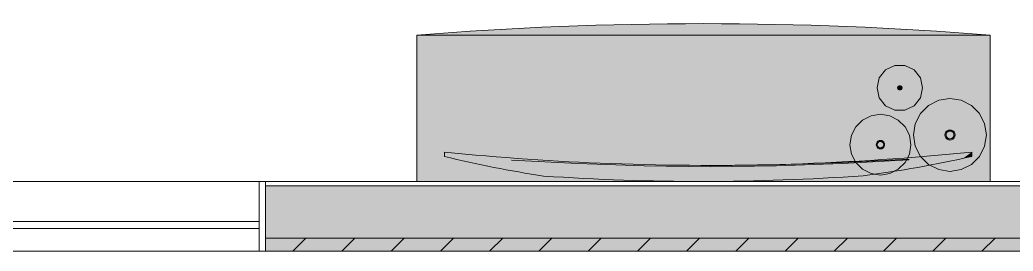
# Model space of a CAD drawing. Header units: inches. Extents: x 99 to 12024, y -5408 to 2559.
# Drawn here: x 7972.9 to 8087, y -4783 to -4756.4 of the extents above; entities that cross this region are included whole.
import ezdxf

# ---------------------------------------------------------------- set-up
doc = ezdxf.new("R2010")
doc.units = ezdxf.units.IN
doc.header["$LTSCALE"] = 96
doc.header["$MEASUREMENT"] = 0
doc.layers.add('Furniture_ Interior', color=7, linetype='Continuous', lineweight=25, true_color=0x8080c0)
doc.layers.add('Hatch', color=7, linetype='Continuous', lineweight=0, true_color=0x919191)
doc.layers.add('Walls_  Normal', color=6, linetype='Continuous', lineweight=13)
doc.layers.add('Windows', color=5, linetype='Continuous', lineweight=5)

# ---------------------------------------------------------------- blocks, each defined once
blk = doc.blocks.new('Tables_Side Tables_Storage Table (short)')
at = {"layer": 'Furniture_ Interior', "color": 163, "lineweight": 0, "true_color": 0x8080c0, "transparency": 33554687}
blk.add_line((-20, 1.311), (20, 1.311), dxfattribs=at)
blk.add_lwpolyline([(20, 18.127), (20, 1.311, -0.065543), (-20, 1.311), (-20, 18.127)], format="xyb", close=True, dxfattribs=at)
at = {"layer": 'Furniture_ Interior', "color": 7, "lineweight": 0, "true_color": 0xffffff, "transparency": 33554687}
for points in [[(-20, 18.127), (20, 18.127), (-20, 18.127), (-0.316, 0)], [(-20, 18.127), (-0.316, 0), (-20, 18.127), (-2.337, 0.018)], [(-2.337, 0.018), (-4.359, 0.062), (-2.337, 0.018), (-20, 18.127)], [(-20, 18.127), (-4.359, 0.062), (-20, 18.127), (-6.379, 0.133)], [(-6.379, 0.133), (-8.398, 0.23), (-6.379, 0.133), (-20, 18.127)], [(-20, 18.127), (-8.398, 0.23), (-20, 18.127), (-10.416, 0.354)], [(-10.416, 0.354), (-12.432, 0.505), (-10.416, 0.354), (-20, 18.127)], [(-20, 18.127), (-12.432, 0.505), (-20, 18.127), (-14.446, 0.683)], [(-14.446, 0.683), (-16.458, 0.886), (-14.446, 0.683), (-20, 18.127)], [(-20, 18.127), (-16.458, 0.886), (-20, 18.127), (-20, 1.311)], [(20, 18.127), (1.706, 0.009), (20, 18.127), (-0.316, 0)], [(3.727, 0.045), (1.706, 0.009), (3.727, 0.045), (20, 18.127)], [(20, 18.127), (5.748, 0.108), (20, 18.127), (3.727, 0.045)], [(7.768, 0.197), (5.748, 0.108), (7.768, 0.197), (20, 18.127)], [(20, 18.127), (9.786, 0.313), (20, 18.127), (7.768, 0.197)], [(11.803, 0.455), (9.786, 0.313), (11.803, 0.455), (20, 18.127)], [(20, 18.127), (13.817, 0.624), (20, 18.127), (11.803, 0.455)], [(15.829, 0.82), (13.817, 0.624), (15.829, 0.82), (20, 18.127)], [(20, 18.127), (17.839, 1.042), (20, 18.127), (15.829, 0.82)], [(20, 1.311), (17.839, 1.042), (20, 1.311), (20, 18.127)]]:
    blk.add_solid(points, dxfattribs=at)
blk = doc.blocks.new('Interior Accessories_Vases & Pots_Orb Vase')
at = {"layer": 'Furniture_ Interior', "color": 163, "lineweight": 0, "true_color": 0x8080c0, "transparency": 33554687}
for points in [[(-3.98, 2.89), (-4.19, 4.19), (-3.98, 5.48), (-3.39, 6.65), (-2.46, 7.58), (-1.29, 8.17), (0, 8.38), (1.29, 8.17), (2.46, 7.58), (3.39, 6.65), (3.98, 5.48), (4.19, 4.19), (3.98, 2.89), (3.39, 1.73), (2.46, 0.8), (1.29, 0.2), (0, 0), (-1.29, 0.2), (-2.46, 0.8), (-3.39, 1.73)], [(-0.55, 4.01), (-0.58, 4.19), (-0.55, 4.37), (-0.47, 4.53), (-0.34, 4.66), (-0.18, 4.74), (0, 4.77), (0.18, 4.74), (0.34, 4.66), (0.47, 4.53), (0.55, 4.37), (0.58, 4.19), (0.55, 4.01), (0.47, 3.84), (0.34, 3.72), (0.18, 3.63), (0, 3.6), (-0.18, 3.63), (-0.34, 3.72), (-0.47, 3.84)], [(-0.45, 4.04), (-0.48, 4.19), (-0.45, 4.33), (-0.39, 4.47), (-0.28, 4.57), (-0.15, 4.64), (0, 4.66), (0.15, 4.64), (0.28, 4.57), (0.39, 4.47), (0.45, 4.33), (0.48, 4.19), (0.45, 4.04), (0.39, 3.91), (0.28, 3.8), (0.15, 3.73), (0, 3.71), (-0.15, 3.73), (-0.28, 3.8), (-0.39, 3.91)], [(-0.36, 3.92), (-0.43, 4.05), (-0.45, 4.19), (-0.43, 4.33), (-0.36, 4.45), (-0.26, 4.55), (-0.14, 4.61), (0, 4.64), (0.14, 4.61), (0.26, 4.55), (0.36, 4.45), (0.43, 4.33), (0.45, 4.19), (0.43, 4.05), (0.36, 3.92), (0.26, 3.82), (0.14, 3.76), (0, 3.74), (-0.14, 3.76), (-0.26, 3.82)]]:
    blk.add_lwpolyline(points, close=True, dxfattribs=at)
at = {"layer": 'Furniture_ Interior', "color": 7, "lineweight": 0, "true_color": 0xffffff, "transparency": 33554687}
for points in [[(-1.29, 8.17), (0, 8.38), (-1.29, 8.17), (-2.46, 7.58)], [(0, 8.38), (2.46, 7.58), (0, 8.38), (-2.46, 0.8)], [(0, 8.38), (-2.46, 0.8), (0, 8.38), (-2.46, 7.58)], [(1.29, 8.17), (2.46, 7.58), (1.29, 8.17), (0, 8.38)], [(-3.39, 6.65), (-2.46, 7.58), (-3.39, 6.65), (-2.46, 0.8)], [(2.46, 7.58), (4.19, 4.19), (2.46, 7.58), (-2.46, 0.8)], [(3.39, 6.65), (3.98, 5.48), (3.39, 6.65), (2.46, 7.58)], [(2.46, 7.58), (3.98, 5.48), (2.46, 7.58), (4.19, 4.19)], [(-3.39, 1.73), (-3.98, 5.48), (-3.39, 1.73), (-3.39, 6.65)], [(-3.39, 1.73), (-3.39, 6.65), (-3.39, 1.73), (-2.46, 0.8)], [(-4.19, 4.19), (-3.98, 5.48), (-4.19, 4.19), (-3.39, 1.73)], [(-3.39, 1.73), (-3.98, 2.89), (-3.39, 1.73), (-4.19, 4.19)], [(4.19, 4.19), (1.29, 0.2), (4.19, 4.19), (-2.46, 0.8)], [(3.98, 2.89), (1.29, 0.2), (3.98, 2.89), (4.19, 4.19)], [(2.46, 0.8), (1.29, 0.2), (2.46, 0.8), (3.98, 2.89)], [(3.39, 1.73), (2.46, 0.8), (3.39, 1.73), (3.98, 2.89)], [(-1.29, 0.2), (-2.46, 0.8), (-1.29, 0.2), (1.29, 0.2)], [(0, 0), (-1.29, 0.2), (0, 0), (1.29, 0.2)]]:
    blk.add_solid(points, dxfattribs=at)
blk = doc.blocks.new('Interior Accessories_Vases & Pots_Funnel Vase')
at = {"layer": 'Furniture_ Interior', "color": 163, "lineweight": 0, "true_color": 0x8080c0, "transparency": 33554687}
for points in [[(-2.37, 1.42), (-2.62, 2.56), (-2.37, 3.7), (-1.64, 4.62), (-0.58, 5.12), (0.58, 5.12), (1.64, 4.62), (2.37, 3.7), (2.62, 2.56), (2.37, 1.42), (1.64, 0.51), (0.58, 0), (-0.58, 0), (-1.64, 0.51)], [(-0.23, 2.45), (-0.25, 2.56), (-0.23, 2.67), (-0.16, 2.76), (-0.06, 2.81), (0.06, 2.81), (0.16, 2.76), (0.23, 2.67), (0.25, 2.56), (0.23, 2.45), (0.16, 2.37), (0.06, 2.32), (-0.06, 2.32), (-0.16, 2.37)]]:
    blk.add_lwpolyline(points, close=True, dxfattribs=at)
at = {"layer": 'Furniture_ Interior', "color": 7, "lineweight": 0, "true_color": 0xffffff, "transparency": 33554687}
for points in [[(-1.64, 4.62), (1.64, 4.62), (-1.64, 4.62), (-2.37, 3.7)], [(-2.37, 3.7), (1.64, 4.62), (-2.37, 3.7), (2.37, 3.7)], [(-1.64, 4.62), (-0.58, 5.12), (-1.64, 4.62), (0.58, 5.12)], [(0.58, 5.12), (1.64, 4.62), (0.58, 5.12), (-1.64, 4.62)], [(-2.37, 3.7), (2.62, 2.56), (-2.37, 3.7), (-2.62, 2.56)], [(2.37, 3.7), (2.62, 2.56), (2.37, 3.7), (-2.37, 3.7)], [(-2.62, 2.56), (2.62, 2.56), (-2.62, 2.56), (-2.37, 1.42)], [(-2.37, 1.42), (2.62, 2.56), (-2.37, 1.42), (2.37, 1.42)], [(-0.23, 2.67), (0.25, 2.56), (-0.23, 2.67), (-0.25, 2.56)], [(-0.25, 2.56), (0.25, 2.56), (-0.25, 2.56), (-0.23, 2.45)], [(-0.16, 2.76), (0.16, 2.76), (-0.16, 2.76), (-0.23, 2.67)], [(-0.23, 2.67), (0.16, 2.76), (-0.23, 2.67), (0.23, 2.67)], [(0.23, 2.67), (0.25, 2.56), (0.23, 2.67), (-0.23, 2.67)], [(-0.23, 2.45), (0.25, 2.56), (-0.23, 2.45), (0.23, 2.45)], [(0.23, 2.45), (0.16, 2.37), (0.23, 2.45), (-0.23, 2.45)], [(-0.23, 2.45), (0.16, 2.37), (-0.23, 2.45), (-0.16, 2.37)], [(-0.06, 2.81), (0.16, 2.76), (-0.06, 2.81), (-0.16, 2.76)], [(0.16, 2.37), (-0.06, 2.32), (0.16, 2.37), (-0.16, 2.37)], [(0.06, 2.81), (0.16, 2.76), (0.06, 2.81), (-0.06, 2.81)], [(0.06, 2.32), (-0.06, 2.32), (0.06, 2.32), (0.16, 2.37)], [(-1.64, 0.51), (-2.37, 1.42), (-1.64, 0.51), (2.37, 1.42)], [(2.37, 1.42), (1.64, 0.51), (2.37, 1.42), (-1.64, 0.51)], [(-1.64, 0.51), (1.64, 0.51), (-1.64, 0.51), (0.58, 0)], [(-1.64, 0.51), (0.58, 0), (-1.64, 0.51), (-0.58, 0)]]:
    blk.add_solid(points, dxfattribs=at)
blk = doc.blocks.new('Home Entertainment_Televisions_Plasma HDTV (wall mounted)')
at = {"layer": 'Furniture_ Interior', "color": 163, "lineweight": 0, "true_color": 0x8080c0, "transparency": 33554687}
blk.add_lwpolyline([(-35.6, 0.51, -0.019565), (-20.92, 2.72, -0.029697), (22.21, 2.75, -0.019894), (35.6, 0.51), (35.6, 0, 0.013535), (13.2, 1.32, 0.029462), (-35.6, 0)], format="xyb", close=True, dxfattribs=at)
at = {"layer": 'Furniture_ Interior', "lineweight": 0, "transparency": 33554687}
for points in [[(-27.09, 0.82), (-27.09, 0.91), (-18.1, 1.3), (-9.16, 1.57), (-0.26, 1.68), (8.63, 1.59), (17.58, 1.33), (26.57, 0.95)], [(-0.26, 1.59), (-9.16, 1.48), (-18.1, 1.2), (-27.04, 0.82)]]:
    blk.add_lwpolyline(points, dxfattribs=at)
at = {"layer": 'Furniture_ Interior', "color": 7, "lineweight": 0, "true_color": 0xffffff, "transparency": 33554687}
for points in [[(-26.66, 2), (-20.92, 2.72), (-26.66, 2), (-21.87, 0.95)], [(-19.2, 2.82), (-17.96, 1.14), (-19.2, 2.82), (-21.87, 0.95)], [(-20.92, 2.72), (-19.2, 2.82), (-20.92, 2.72), (-21.87, 0.95)], [(-15.3, 3.02), (-17.96, 1.14), (-15.3, 3.02), (-19.2, 2.82)], [(-14.05, 1.29), (-17.96, 1.14), (-14.05, 1.29), (-15.3, 3.02)], [(-15.3, 3.02), (-11.39, 3.17), (-15.3, 3.02), (-14.05, 1.29)], [(-11.39, 3.17), (-10.13, 1.41), (-11.39, 3.17), (-14.05, 1.29)], [(-7.47, 3.28), (-10.13, 1.41), (-7.47, 3.28), (-11.39, 3.17)], [(-6.22, 1.48), (-10.13, 1.41), (-6.22, 1.48), (-7.47, 3.28)], [(-3.56, 3.35), (-6.22, 1.48), (-3.56, 3.35), (-7.47, 3.28)], [(-2.31, 1.52), (-6.22, 1.48), (-2.31, 1.52), (-3.56, 3.35)], [(-3.56, 3.35), (0.35, 3.38), (-3.56, 3.35), (-2.31, 1.52)], [(0.35, 3.38), (1.61, 1.53), (0.35, 3.38), (-2.31, 1.52)], [(0.35, 3.38), (4.27, 3.36), (0.35, 3.38), (1.61, 1.53)], [(4.27, 3.36), (5.52, 1.49), (4.27, 3.36), (1.61, 1.53)], [(8.18, 3.3), (5.52, 1.49), (8.18, 3.3), (4.27, 3.36)], [(13.2, 1.32), (5.52, 1.49), (13.2, 1.32), (8.18, 3.3)], [(12.09, 3.2), (13.2, 1.32), (12.09, 3.2), (8.18, 3.3)], [(22.21, 2.75), (17.25, 1.17), (22.21, 2.75), (12.09, 3.2)], [(17.25, 1.17), (13.2, 1.32), (17.25, 1.17), (12.09, 3.2)], [(21.16, 0.99), (17.25, 1.17), (21.16, 0.99), (22.21, 2.75)], [(22.21, 2.75), (25.07, 0.77), (22.21, 2.75), (21.16, 0.99)], [(26.15, 2.2), (25.07, 0.77), (26.15, 2.2), (22.21, 2.75)], [(-30.52, 1.41), (-33.58, 0.17), (-30.52, 1.41), (-34.38, 0.74)], [(-29.68, 0.47), (-33.58, 0.17), (-29.68, 0.47), (-30.52, 1.41)], [(-26.66, 2), (-29.68, 0.47), (-26.66, 2), (-30.52, 1.41)], [(-25.77, 0.73), (-29.68, 0.47), (-25.77, 0.73), (-26.66, 2)], [(-26.66, 2), (-21.87, 0.95), (-26.66, 2), (-25.77, 0.73)], [(30.01, 1.58), (25.07, 0.77), (30.01, 1.58), (26.15, 2.2)], [(35.6, 0), (25.07, 0.77), (35.6, 0), (30.01, 1.58)], [(35.6, 0.51), (35.6, 0), (35.6, 0.51), (30.01, 1.58)], [(-33.58, 0.17), (-35.6, 0), (-33.58, 0.17), (-34.38, 0.74)], [(-34.38, 0.74), (-35.6, 0), (-34.38, 0.74), (-35.6, 0.51)]]:
    blk.add_solid(points, dxfattribs=at)

msp = doc.modelspace()

# ---------------------------------------------------------------- linework, layer by layer
at = {"layer": 'Hatch', "color": 1, "transparency": 33554687}
for p, q in [((8004.23, -4783), (8005.73, -4781.5)), ((8009.89, -4783), (8011.39, -4781.5)), ((8015.55, -4783), (8017.05, -4781.5)), ((8021.2, -4783), (8022.7, -4781.5)), ((8026.86, -4783), (8028.36, -4781.5)), ((8032.52, -4783), (8034.02, -4781.5)), ((8038.17, -4783), (8039.67, -4781.5)), ((8043.83, -4783), (8045.33, -4781.5)), ((8049.49, -4783), (8050.99, -4781.5)), ((8055.15, -4783), (8056.65, -4781.5)), ((8060.8, -4783), (8062.3, -4781.5)), ((8066.46, -4783), (8067.96, -4781.5)), ((8072.12, -4783), (8073.62, -4781.5)), ((8077.77, -4783), (8079.27, -4781.5)), ((8083.43, -4783), (8084.93, -4781.5))]:
    msp.add_line(p, q, dxfattribs=at)
at = {"layer": 'Walls_  Normal', "transparency": 33554687}
for p, q in [((8001.12, -4783), (8001.12, -4775)), ((8145.12, -4775), (8001.12, -4775)), ((8001.12, -4781.5), (8001.12, -4775.5)), ((8145.12, -4775.5), (8001.12, -4775.5)), ((8145.12, -4781.5), (8001.12, -4781.5)), ((8145.12, -4783), (8001.12, -4783))]:
    msp.add_line(p, q, dxfattribs=at)
at = {"layer": 'Walls_  Normal', "color": 252, "true_color": 0x949494, "transparency": 33554687}
for points in [[(8145.12, -4781.5), (8001.12, -4781.5), (8145.12, -4775.5), (8001.12, -4775.5)], [(8145.12, -4783), (8001.12, -4783), (8145.12, -4781.5), (8001.12, -4781.5)]]:
    msp.add_solid(points, dxfattribs=at)
at = {"layer": 'Windows', "transparency": 33554687}
for p, q in [((8001.12, -4775), (7965.12, -4775)), ((8000.37, -4775), (8001.12, -4775)), ((8000.37, -4783), (8000.37, -4775)), ((8001.12, -4783), (8001.12, -4775)), ((7965.87, -4779.6), (8000.37, -4779.6)), ((7965.87, -4780.4), (8000.37, -4780.4)), ((8001.12, -4783), (7965.12, -4783)), ((8000.37, -4783), (8001.12, -4783))]:
    msp.add_line(p, q, dxfattribs=at)

# ---------------------------------------------------------------- block references
at = {"layer": 'Furniture_ Interior', "transparency": 33554687, "rotation": 179.9999999999999}
for name, p, xscale in [('Tables_Side Tables_Storage Table (short)', (8051.43, -4756.87), 1.647425889968872), ('Home Entertainment_Televisions_Plasma HDTV (wall mounted)', (8051.97, -4771.62), 0.8510638475418091)]:
    msp.add_blockref(name, p, dxfattribs=dict(at, xscale=xscale))
at = {"layer": 'Furniture_ Interior', "transparency": 33554687, "rotation": 180}
for name, p in [('Interior Accessories_Vases & Pots_Funnel Vase', (8073.99, -4761.68)), ('Interior Accessories_Vases & Pots_Orb Vase', (8079.75, -4765.47))]:
    msp.add_blockref(name, p, dxfattribs=at)
at = {"layer": 'Furniture_ Interior', "transparency": 33554687, "xscale": 0.8358209133148193, "yscale": 0.8337308168411255, "rotation": 180}
msp.add_blockref('Interior Accessories_Vases & Pots_Orb Vase', (8071.76, -4767.28), dxfattribs=at)

doc.saveas('drawing.dxf')
